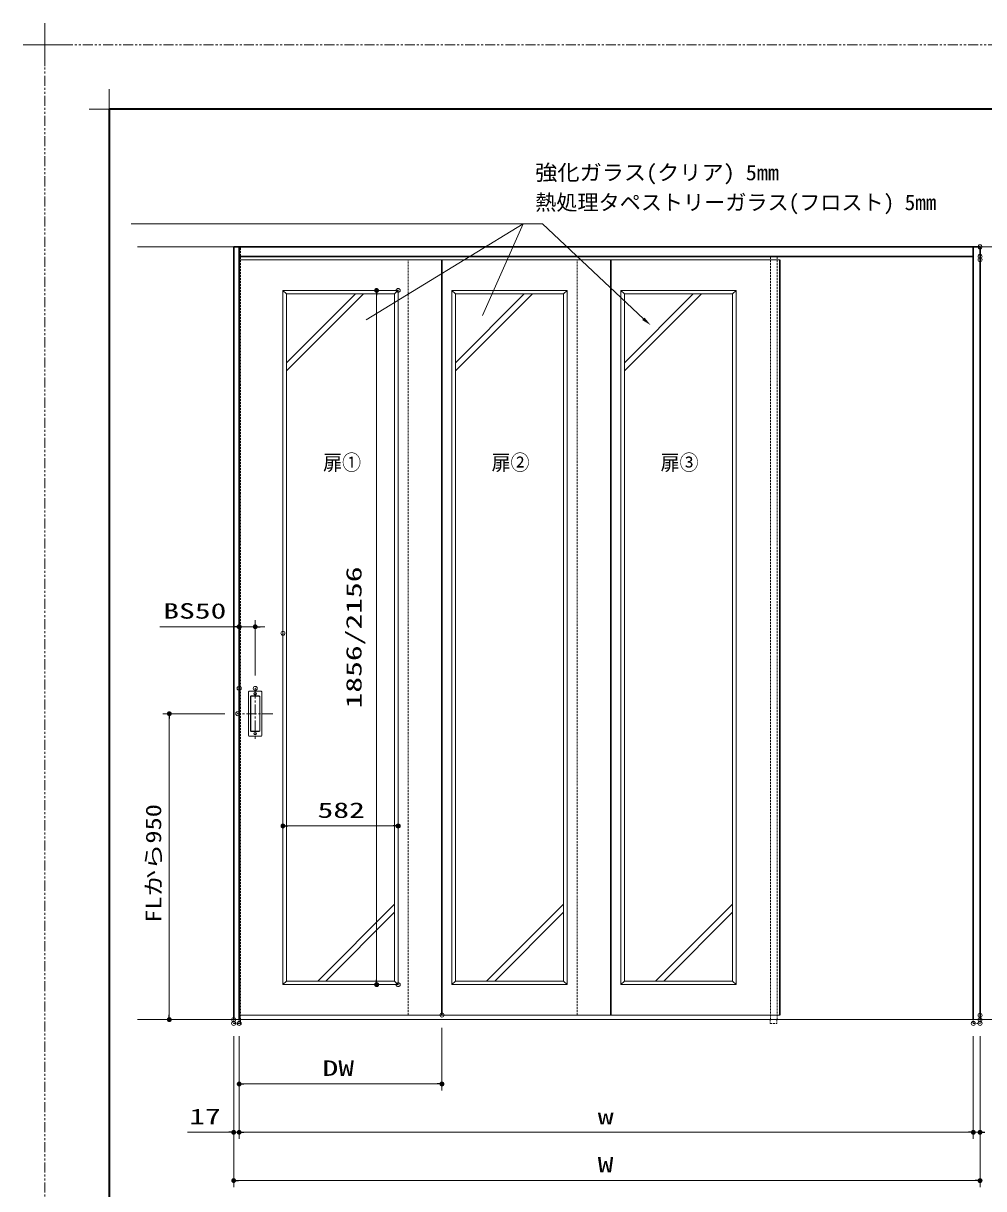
# Model space of a CAD drawing. Units: millimetres, scale not verified. Extents: x -1306 to 1306, y -607 to 607.
# Drawn here: x -1306 to -709, y -117 to 607 of the extents above; entities that cross this region are included whole.
import ezdxf
from ezdxf.enums import TextEntityAlignment as Align

# ---------------------------------------------------------------- set-up
doc = ezdxf.new("R2010")
doc.units = ezdxf.units.MM
doc.header["$LTSCALE"] = 5
doc.header["$PDMODE"] = 32
doc.header["$PDSIZE"] = 2.5
for name, pattern in [('USER1', [2.5, 1.25, -0.25, 0.25, -0.25, 0.25, -0.25]), ('USER2', [0.375, 0.25, -0.125]), ('USER3', [2, 1.25, -0.25, 0.25, -0.25])]:
    doc.linetypes.add(name, pattern=pattern)
for name, color, linetype, lineweight in [('0-1_線(黄)', 2, 'Continuous', 15), ('0-3_陰線', 4, 'USER1', 9), ('0-B_点線(水)', 6, 'USER2', 9), ('0-C_中心線', 3, 'USER3', 9), ('0-D_線(白)', 7, 'Continuous', 30), ('1-0_線(水)', 4, 'Continuous', 9), ('1-1_寸法線', 3, 'Continuous', 13), ('1-4_DEFPOINTS', 7, 'Continuous', 5), ('1-5_0', 3, 'Continuous', 25), ('1-7_図面枠', 7, 'Continuous', 35), ('1-8_一般', 7, 'Continuous', 5)]:
    doc.layers.add(name, color=color, linetype=linetype, lineweight=lineweight)
doc.styles.add('ＭＳ ゴシック', font='')
doc.styles.get('ＭＳ ゴシック').set_extended_font_data('MS Gothic')

# ---------------------------------------------------------------- blocks, each defined once
blk = doc.blocks.new('_DOT')
at = {"layer": '1-5_0'}
blk.add_line((-2.5, 0), (-5, 0), dxfattribs=at)
for points in [[(0, 0), (-2.5, 0), (-2.48, 0.313)], [(0, 0), (-2.48, -0.313), (-2.5, 0)], [(0, 0), (-2.48, 0.313), (-2.421, 0.622)], [(0, 0), (-2.421, -0.622), (-2.48, -0.313)], [(0, 0), (-2.421, 0.622), (-2.324, 0.92)], [(0, 0), (-2.324, -0.92), (-2.421, -0.622)], [(0, 0), (-2.324, 0.92), (-2.191, 1.204)], [(0, 0), (-2.191, -1.204), (-2.324, -0.92)], [(0, 0), (-2.191, 1.204), (-2.023, 1.469)], [(0, 0), (-2.023, -1.469), (-2.191, -1.204)], [(0, 0), (-2.023, 1.469), (-1.822, 1.711)], [(0, 0), (-1.822, -1.711), (-2.023, -1.469)], [(0, 0), (-1.822, 1.711), (-1.594, 1.926)], [(0, 0), (-1.594, -1.926), (-1.822, -1.711)], [(0, 0), (-1.594, 1.926), (-1.34, 2.111)], [(0, 0), (-1.34, -2.111), (-1.594, -1.926)], [(0, 0), (-1.34, 2.111), (-1.064, 2.262)], [(0, 0), (-1.064, -2.262), (-1.34, -2.111)], [(0, 0), (-1.064, 2.262), (-0.773, 2.378)], [(0, 0), (-0.773, -2.378), (-1.064, -2.262)], [(0, 0), (-0.773, 2.378), (-0.468, 2.456)], [(0, 0), (-0.468, -2.456), (-0.773, -2.378)], [(0, 0), (-0.468, 2.456), (-0.157, 2.495)], [(0, 0), (-0.157, -2.495), (-0.468, -2.456)], [(0, 0), (-0.157, 2.495), (0.157, 2.495)], [(0, 0), (0.157, -2.495), (-0.157, -2.495)], [(0, 0), (0.157, 2.495), (0.468, 2.456)], [(0, 0), (0.468, 2.456), (0.773, 2.378)], [(0, 0), (0.773, 2.378), (1.064, 2.262)], [(0, 0), (1.064, 2.262), (1.34, 2.111)], [(0, 0), (1.34, 2.111), (1.594, 1.926)], [(0, 0), (1.594, 1.926), (1.822, 1.711)], [(0, 0), (1.822, 1.711), (2.023, 1.469)], [(0, 0), (2.023, 1.469), (2.191, 1.204)], [(0, 0), (2.191, 1.204), (2.324, 0.92)], [(0, 0), (2.324, 0.92), (2.421, 0.622)], [(0, 0), (2.421, 0.622), (2.48, 0.313)], [(0, 0), (2.48, 0.313), (2.5, 0)], [(0, 0), (0.468, -2.456), (0.157, -2.495)], [(0, 0), (0.773, -2.378), (0.468, -2.456)], [(0, 0), (1.064, -2.262), (0.773, -2.378)], [(0, 0), (1.34, -2.111), (1.064, -2.262)], [(0, 0), (1.594, -1.926), (1.34, -2.111)], [(0, 0), (1.822, -1.711), (1.594, -1.926)], [(0, 0), (2.023, -1.469), (1.822, -1.711)], [(0, 0), (2.191, -1.204), (2.023, -1.469)], [(0, 0), (2.324, -0.92), (2.191, -1.204)], [(0, 0), (2.421, -0.622), (2.324, -0.92)], [(0, 0), (2.48, -0.313), (2.421, -0.622)], [(0, 0), (2.5, 0), (2.48, -0.313)]]:
    blk.add_solid(points, dxfattribs=at)
blk = doc.blocks.new('グループ-13-1')
at = {"layer": '1-8_一般'}
for p, q in [((62041.6, -14029.5), (62041.6, -13365.5)), ((61709.6, -13697.5), (62373.6, -13697.5))]:
    blk.add_line(p, q, dxfattribs=at)

msp = doc.modelspace()

# ---------------------------------------------------------------- linework, layer by layer
at = {"layer": '0-1_線(黄)'}
for p, q in [((-1235.241, 468.448), (-225.69, 468.448)), ((-1235.241, -11.552), (-225.69, -11.552))]:
    msp.add_line(p, q, dxfattribs=at)
at = {"layer": '0-3_陰線'}
for p in [(387.036, 594), (-1292.964, -594)]:
    msp.add_line(p, (-1292.964, 594), dxfattribs=at)
at = {"layer": '0-B_点線(水)', "color": 4}
for p, q in [((-1171.321, -11.552), (-1171.321, 468.448)), ((-1067.121, -8.752), (-1067.121, 460.448)), ((-962.121, -8.752), (-962.121, 460.448)), ((-841.921, -11.552), (-841.921, 462.448)), ((-837.721, -11.552), (-837.721, 462.448)), ((-1172.121, -11.552), (-1172.121, -13.952)), ((-1171.321, -11.552), (-1171.321, -13.952)), ((-837.921, -11.552), (-837.921, -13.952)), ((-715.921, -13.952), (-715.921, -11.552)), ((-715.921, -13.952), (-711.721, -13.952)), ((-711.721, -11.552), (-711.721, -13.952))]:
    msp.add_line(p, q, dxfattribs=at)
for points in [[(-1175.521, -11.552), (-1175.521, -13.952), (-1171.321, -13.952)], [(-842.121, -11.552), (-842.121, -13.952), (-837.921, -13.952)]]:
    msp.add_lwpolyline(points, dxfattribs=at)
at = {"layer": '0-C_中心線'}
for p, q in [((-1162.121, 194.159), (-1162.121, 162.737)), ((-1151.258, 178.448), (-1172.983, 178.448))]:
    msp.add_line(p, q, dxfattribs=at)
at = {"layer": '0-D_線(白)'}
for p, q in [((-1175.521, 468.448), (-1175.521, -11.552)), ((-1175.521, 468.448), (-711.721, 468.448)), ((-1172.121, 468.448), (-1172.121, -11.552)), ((-715.921, 468.448), (-715.921, -11.552)), ((-711.721, 468.448), (-711.721, -11.552)), ((-1172.121, 462.448), (-715.921, 462.448)), ((-1046.121, -8.752), (-1046.121, 460.448)), ((-941.121, -8.752), (-941.121, 460.448)), ((-836.121, -8.752), (-836.121, 460.448))]:
    msp.add_line(p, q, dxfattribs=at)
at = {"layer": '1-0_線(水)'}
for p, q in [((-1046.121, 460.448), (-1172.121, 460.448)), ((-941.121, 460.448), (-1067.121, 460.448)), ((-836.121, 460.448), (-962.121, 460.448)), ((-1094.921, 439.148), (-1142.721, 391.348)), ((-1099.921, 439.148), (-1142.721, 396.348)), ((-1075.521, 439.148), (-1073.321, 441.348)), ((-989.921, 439.148), (-1037.721, 391.348)), ((-994.921, 439.148), (-1037.721, 396.348)), ((-884.921, 439.148), (-932.721, 391.348)), ((-889.921, 439.148), (-932.721, 396.348)), ((-1075.521, 60.148), (-1123.321, 12.348)), ((-970.521, 60.148), (-1018.321, 12.348)), ((-865.521, 60.148), (-913.321, 12.348)), ((-1075.521, 55.148), (-1118.321, 12.348)), ((-970.521, 55.148), (-1013.321, 12.348)), ((-865.521, 55.148), (-908.321, 12.348)), ((-1172.121, -8.752), (-1046.121, -8.752)), ((-962.121, -8.752), (-836.121, -8.752))]:
    msp.add_line(p, q, dxfattribs=at)
msp.add_lwpolyline([(-1067.121, -8.752), (-941.121, -8.752), (-941.121, 460.448), (-1067.121, 460.448)], dxfattribs=at)
at = {"layer": '1-1_寸法線'}
for p, q in [((-995.563, 482.667), (-1093.098, 423.075)), ((-995.563, 482.667), (-1020.843, 425.706)), ((-1142.721, 439.148), (-1144.921, 441.348)), ((-1081.321, 441.348), (-1090.729, 441.348)), ((-1086.729, 438.348), (-1086.729, 13.148)), ((-1037.721, 439.148), (-1039.921, 441.348)), ((-970.521, 439.148), (-968.321, 441.348)), ((-932.721, 439.148), (-934.921, 441.348)), ((-865.521, 439.148), (-863.321, 441.348)), ((-1175.121, 232.448), (-1221.359, 232.448)), ((-1172.121, 202.159), (-1172.121, 236.448)), ((-1162.121, 232.448), (-1172.121, 232.448)), ((-1162.121, 202.159), (-1162.121, 236.448)), ((-1159.121, 232.448), (-1156.121, 232.448)), ((-1144.921, 220.448), (-1144.921, 104.712)), ((-1166.221, 164.848), (-1166.221, 192.048)), ((-1165.821, 192.448), (-1158.421, 192.448)), ((-1165.021, 167.848), (-1165.021, 189.048)), ((-1164.921, 167.948), (-1164.921, 188.948)), ((-1164.621, 189.448), (-1159.621, 189.448)), ((-1164.521, 189.348), (-1159.721, 189.348)), ((-1159.321, 188.948), (-1159.321, 167.948)), ((-1159.221, 189.048), (-1159.221, 167.848)), ((-1158.021, 192.048), (-1158.021, 164.848)), ((-1180.983, 178.448), (-1219.521, 178.448)), ((-1215.521, 175.448), (-1215.521, -8.552)), ((-1159.621, 167.448), (-1164.621, 167.448)), ((-1159.721, 167.548), (-1164.521, 167.548)), ((-1158.421, 164.448), (-1165.821, 164.448)), ((-1141.921, 108.712), (-1076.321, 108.712)), ((-1073.321, 18.148), (-1073.321, 112.712)), ((-1081.321, 10.148), (-1090.729, 10.148)), ((-1075.521, 12.348), (-1073.321, 10.148)), ((-1039.921, 10.148), (-1039.871, 10.148)), ((-970.521, 12.348), (-968.321, 10.148)), ((-934.921, 10.148), (-934.871, 10.148)), ((-934.921, 10.148), (-934.871, 10.148)), ((-865.521, 12.348), (-863.321, 10.148)), ((-1183.521, -11.552), (-1219.521, -11.552)), ((-1046.121, -16.752), (-1046.121, -55.552)), ((-1175.521, -21.952), (-1175.521, -115.552)), ((-1175.521, -21.952), (-1175.521, -85.552)), ((-1172.121, -21.952), (-1172.121, -55.552)), ((-1172.121, -21.952), (-1172.121, -85.552)), ((-1172.121, -21.952), (-1172.121, -85.552)), ((-715.921, -21.952), (-715.921, -85.552)), ((-715.921, -21.952), (-715.921, -85.552)), ((-711.721, -21.952), (-711.721, -115.552)), ((-711.721, -21.952), (-711.721, -85.552)), ((-1169.121, -51.552), (-1049.121, -51.552)), ((-1178.521, -81.552), (-1204.282, -81.552)), ((-1172.121, -81.552), (-1175.521, -81.552)), ((-1169.121, -81.552), (-718.921, -81.552)), ((-1169.121, -81.552), (-1166.121, -81.552)), ((-718.921, -81.552), (-721.921, -81.552)), ((-715.921, -81.552), (-711.721, -81.552)), ((-1172.521, -111.552), (-714.721, -111.552))]:
    msp.add_line(p, q, dxfattribs=at)
for points in [[(-1239.126, 482.667), (-983.563, 482.667), (-920.954, 423.742)], [(-1142.721, 12.348), (-1144.921, 10.148), (-1144.871, 10.148)], [(-1037.721, 12.348), (-1039.921, 10.148), (-1039.871, 10.148)], [(-932.721, 12.348), (-934.921, 10.148), (-934.871, 10.148)]]:
    msp.add_lwpolyline(points, dxfattribs=at)
for points in [[(-1144.921, 441.348), (-1144.921, 10.148), (-1073.321, 10.148), (-1073.321, 441.348)], [(-1142.721, 439.148), (-1075.521, 439.148), (-1075.521, 12.348), (-1142.721, 12.348)], [(-1039.921, 441.348), (-1039.921, 10.148), (-968.321, 10.148), (-968.321, 441.348)], [(-1037.721, 439.148), (-970.521, 439.148), (-970.521, 12.348), (-1037.721, 12.348)], [(-934.921, 441.348), (-934.921, 10.148), (-863.321, 10.148), (-863.321, 441.348)], [(-932.721, 439.148), (-865.521, 439.148), (-865.521, 12.348), (-932.721, 12.348)]]:
    msp.add_lwpolyline(points, close=True, dxfattribs=at)
for centre in [(-1162.121, 190.848), (-1162.121, 166.048)]:
    msp.add_circle(centre, 0.8, dxfattribs=at)
for centre, start, end in [((-1165.821, 192.048), 90, 180), ((-1164.621, 189.048), 90, 180), ((-1164.521, 188.948), 90, 180), ((-1159.721, 188.948), 0, 90), ((-1159.621, 189.048), 0, 90), ((-1158.421, 192.048), 0, 90), ((-1164.621, 167.848), 180, 270), ((-1164.521, 167.948), 180, 270), ((-1159.721, 167.948), 270, 0), ((-1159.621, 167.848), 270, 0), ((-1165.821, 164.848), 180, 270), ((-1158.421, 164.848), 270, 0)]:
    msp.add_arc(centre, 0.4, start, end, dxfattribs=at)
msp.add_solid([(-916.403, 419.833), (-921.633, 422.952), (-920.276, 424.533)], dxfattribs=at)
at = {"layer": '1-4_DEFPOINTS'}
for p, q in [((-1252.964, 541.55), (-1252.964, 566.45)), ((-1265.414, 554), (-1240.514, 554))]:
    msp.add_line(p, q, dxfattribs=at)
for p in [(-711.721, 468.448), (-711.721, 462.448), (-711.721, 460.448), (-1073.321, 441.348), (-1172.121, 232.448), (-1144.921, 228.448), (-1172.121, 194.159), (-1162.121, 194.159), (-1172.983, 178.448), (-1073.321, 108.712), (-1086.729, 10.148), (-1073.321, 10.148), (-1073.321, 10.148), (-1215.521, -11.552), (-1175.521, -11.552), (-1175.521, -13.952), (-1172.121, -13.952), (-1046.121, -8.752), (-715.921, -13.952), (-711.721, -8.952), (-711.721, -11.552), (-711.721, -13.952), (-711.721, -13.952), (-1046.121, -51.552), (-1175.521, -81.552), (-715.921, -81.552), (-711.721, -81.552), (-711.721, -111.552)]:
    msp.add_point(p, dxfattribs=at)
at = {"layer": '1-7_図面枠'}
msp.add_lwpolyline([(-1252.964, -554), (347.036, -554), (347.036, 554), (-1252.964, 554)], close=True, dxfattribs=at)

# ---------------------------------------------------------------- block references
at = {"layer": '0-3_陰線', "xscale": 0.04, "yscale": 0.04}
msp.add_blockref('グループ-13-1', (-3774.629, 1141.9), dxfattribs=at)
at = {"layer": '1-1_寸法線', "xscale": 0.6, "yscale": 0.6}
for p, rotation in [((-1086.729, 441.348), 90), ((-1162.121, 232.448), 180), ((-1215.521, 178.448), 90), ((-1144.921, 108.712), 180), ((-1086.729, 10.148), 270), ((-1215.521, -11.552), 270), ((-1172.121, -51.552), 180), ((-1172.121, -81.552), 180), ((-1172.121, -81.552), 180), ((-711.721, -81.552), 180), ((-1175.521, -111.552), 180)]:
    msp.add_blockref('_DOT', p, dxfattribs=dict(at, rotation=rotation))
for p in [(-1172.121, 232.448), (-1073.321, 108.712), (-1046.121, -51.552), (-1175.521, -81.552), (-715.921, -81.552), (-715.921, -81.552), (-711.721, -111.552)]:
    msp.add_blockref('_DOT', p, dxfattribs=at)

# ---------------------------------------------------------------- texts
at = {"layer": '1-1_寸法線', "style": 'ＭＳ ゴシック'}
for s, height, width, p in [('強化ガラス(クリア) 5mm', 9.621, 1.05, (-988.163, 506.917)), ('扉①', 9.604, 0.9, (-1119.938, 326.822)), ('扉②', 9.604, 0.9, (-1015.26, 326.822)), ('扉③', 9.604, 0.9, (-910.26, 326.822)), ('BS50', 9.604, 1.5, (-1219.263, 234.597)), ('582', 9.604, 1.5, (-1123.406, 110.861)), ('DW', 9.604, 1.5, (-1120.311, -49.403)), ('17', 9.604, 1.5, (-1203.14, -79.403)), ('w', 9.604, 1.5, (-949.259, -79.403)), ('W', 9.604, 1.5, (-949.335, -109.403))]:
    msp.add_text(s, height=height, dxfattribs=dict(at, width=width)).set_placement(p, align=Align.BOTTOM_LEFT)
msp.add_text('熱処理タペストリーガラス(フロスト) 5mm', height=9.621, dxfattribs=at).set_placement((-988.163, 488.345), align=Align.BOTTOM_LEFT)
for s, height, width, p in [('1856/2156', 9.604, 1.5, (-1093.165, 181.7)), ('FLから950', 9.621, 1.25, (-1217.67, 48.591))]:
    msp.add_text(s, height=height, rotation=90, dxfattribs=dict(at, width=width)).set_placement(p, align=Align.BOTTOM_LEFT)

doc.saveas('drawing.dxf')
